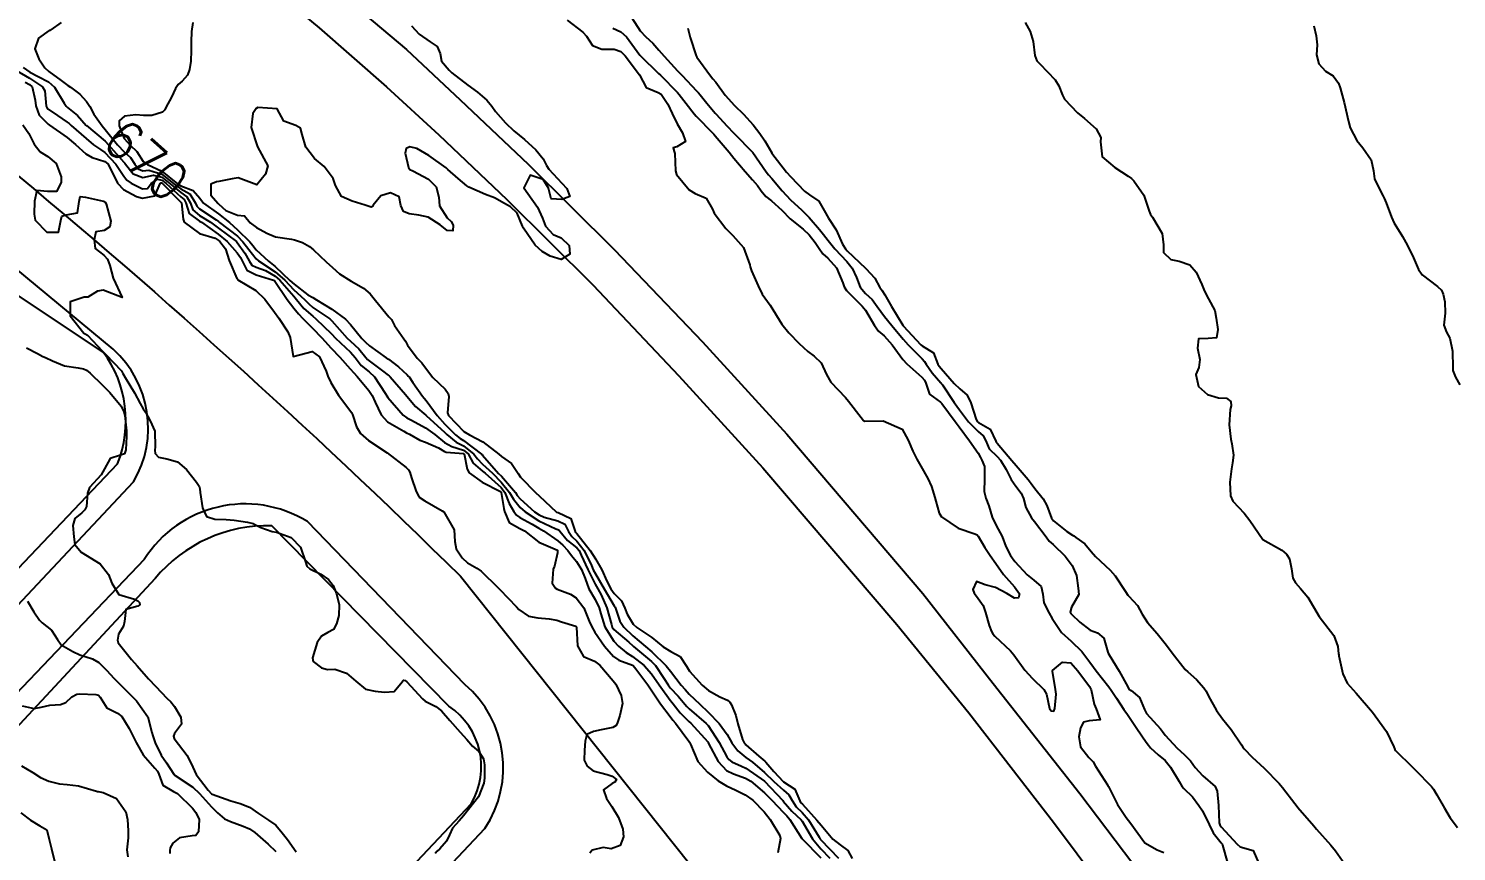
# Model space of a CAD drawing. Header units: metres. Extents: x 292545 to 299085, y 7450245 to 7463078.
# Drawn here: x 295767.8 to 295917.6, y 7461968.3 to 7462054.7 of the extents above; entities that cross this region are included whole.
import ezdxf
from ezdxf.enums import TextEntityAlignment as Align

# ---------------------------------------------------------------- set-up
doc = ezdxf.new("R2010")
doc.units = ezdxf.units.M
for name, color, linetype in [('Cotas', 45, 'Continuous'), ('Curvas de Nivel 1m', 11, 'Continuous'), ('Curvas de Nivel 5m', 15, 'Continuous'), ('Edificações', 30, 'Continuous'), ('Linha Férrea', 20, 'Continuous'), ('Vias Primárias', 230, 'Continuous')]:
    doc.layers.add(name, color=color, linetype=linetype)
doc.styles.add('Style-STANDARD', font='STANDARD.shx')

msp = doc.modelspace()

# ---------------------------------------------------------------- linework, layer by layer
at = {"layer": 'Curvas de Nivel 1m', "flags": 128}
for points, elevation in [([(295784.99, 7462055.39), (295784.88, 7462054.43), (295784.84, 7462053.34), (295784.84, 7462052.43), (295784.79, 7462051.32), (295784.67, 7462050.43), (295784.46, 7462049.86), (295783.87, 7462049.23), (295783.45, 7462048.87), (295783.2, 7462048.45), (295782.75, 7462047.55), (295782.19, 7462046.46), (295782.08, 7462046.22), (295781.84, 7462045.95), (295780.69, 7462045.61), (295779.83, 7462045.63), (295779.01, 7462045.67), (295777.83, 7462045.55), (295777.27, 7462045.07), (295777.27, 7462044.52), (295777.8, 7462043.21), (295778.43, 7462042.5), (295779.13, 7462041.83), (295779.78, 7462040.79), (295780.25, 7462040.48), (295781.77, 7462039.76), (295783.39, 7462038.44), (295783.74, 7462038.22), (295785.04, 7462037.73), (295785.73, 7462036.95), (295786.14, 7462036.41), (295787.71, 7462035.29), (295788.84, 7462034.38), (295789.69, 7462033.62), (295790.99, 7462032.35), (295791.3, 7462031.97), (295791.66, 7462031.52), (295792.96, 7462030.33), (295793.65, 7462029.76), (295795.2, 7462028.3), (295795.63, 7462027.9), (295797.09, 7462026.8), (295797.61, 7462026.49), (295797.99, 7462026.27), (295799.59, 7462025.27), (295801.02, 7462024.24), (295801.57, 7462023.66), (295802.75, 7462022.21), (295803.14, 7462021.8), (295803.55, 7462021.42), (295805.28, 7462020.18), (295805.53, 7462020.02), (295806.58, 7462019.22), (295807.51, 7462018.37), (295807.62, 7462018.26), (295807.7, 7462018.16), (295808.08, 7462017.57), (295809.11, 7462016.14), (295809.28, 7462015.94), (295809.48, 7462015.69), (295810.64, 7462014.12), (295811.45, 7462013.22), (295812.56, 7462012.09), (295813.05, 7462011.71), (295813.43, 7462011.48), (295815.3, 7462010.06), (295815.36, 7462010.01), (295815.41, 7462009.94), (295817.1, 7462008.04), (295817.39, 7462007.73), (295818.86, 7462006.02), (295819.06, 7462005.72), (295819.36, 7462005.36), (295820.88, 7462003.99), (295821.34, 7462003.68), (295821.89, 7462003.43), (295823.33, 7462003.06), (295824.06, 7462002.69), (295824.42, 7462001.95), (295824.77, 7462001.41), (295825.3, 7462000.91), (295826.08, 7461999.93), (295826.85, 7461998.35), (295827.04, 7461997.92), (295827.27, 7461997.49), (295828.18, 7461995.91), (295829.23, 7461994.13), (295829.32, 7461993.99), (295829.36, 7461993.9), (295829.83, 7461992.51), (295830.23, 7461991.88), (295831.19, 7461990.98), (295832.53, 7461989.86), (295833.17, 7461989.31), (295834.68, 7461987.83), (295835.14, 7461987.28), (295836.27, 7461985.81), (295836.67, 7461985.36), (295837.11, 7461984.87), (295838.21, 7461983.79), (295839.09, 7461982.98), (295840.25, 7461981.77), (295841.07, 7461980.61), (295841.56, 7461979.75), (295842.2, 7461978.9), (295843.04, 7461978.22), (295843.73, 7461977.72), (295845.02, 7461976.63), (295845.98, 7461975.7), (295847, 7461974.79), (295847.57, 7461974.27), (295847.91, 7461973.68), (295848.34, 7461973.03), (295848.97, 7461972.42), (295849.63, 7461971.65), (295850.74, 7461969.84), (295850.86, 7461969.64), (295850.93, 7461969.55), (295852.76, 7461967.62)], 669), ([(295807.95, 7462055.03), (295808.76, 7462054.14), (295809.93, 7462053.34), (295810.66, 7462052.86), (295810.95, 7462052.11), (295811.12, 7462051.33), (295811.9, 7462050.36), (295812.2, 7462050.1), (295813.87, 7462048.79), (295814.9, 7462048.07), (295815.85, 7462047.24), (295816.37, 7462046.58), (295816.76, 7462046.05), (295817.83, 7462044.85), (295818.7, 7462044.02), (295819.8, 7462043.08), (295821.01, 7462042), (295821.78, 7462041.05), (295822.14, 7462040.35), (295822.37, 7462039.98), (295823.75, 7462038.51), (295824.25, 7462037.95), (295824.59, 7462037.1), (295823.73, 7462036.78), (295822.63, 7462036.87), (295822.34, 7462037.98), (295821.76, 7462038.9), (295820.41, 7462039.36), (295819.74, 7462038.01), (295821.19, 7462036), (295821.71, 7462034.84), (295822.01, 7462033.99), (295822.84, 7462033.13), (295823.68, 7462032.77), (295824.51, 7462031.95), (295824.58, 7462031.04), (295823.66, 7462030.48), (295822.52, 7462030.83), (295821.67, 7462031.35), (295820.95, 7462032), (295819.7, 7462033.79), (295819.6, 7462034.01), (295819.06, 7462035.37), (295818.35, 7462036.02), (295817.73, 7462036.39), (295816.65, 7462036.96), (295815.74, 7462037.32), (295813.96, 7462038.08), (295813.75, 7462038.22), (295812.84, 7462039.01), (295811.77, 7462039.96), (295811.59, 7462040.11), (295809.79, 7462041.4), (295808.5, 7462042.14), (295807.79, 7462042.34), (295807.41, 7462042.16), (295807.3, 7462041.67), (295807.63, 7462040.15), (295807.77, 7462039.96), (295808.09, 7462039.82), (295809.75, 7462038.92), (295810.53, 7462038.12), (295810.82, 7462037.04), (295810.89, 7462036.12), (295811.71, 7462034.88), (295812.11, 7462034.5), (295812.32, 7462034.1), (295812.29, 7462033.51), (295811.69, 7462033.55), (295810.96, 7462034.12), (295809.71, 7462034.93), (295808.71, 7462035.14), (295807.71, 7462035.3), (295807.1, 7462035.54), (295806.85, 7462036.16), (295806.66, 7462037.09), (295805.74, 7462037.5), (295804.74, 7462037.18), (295803.92, 7462036.2), (295803.85, 7462036.07), (295803.72, 7462035.98), (295803.1, 7462036.21), (295801.73, 7462036.63), (295800.61, 7462037.11), (295799.97, 7462038.25), (295799.75, 7462039), (295798.8, 7462040.26), (295797.78, 7462041.1), (295796.88, 7462042.28), (295796.47, 7462043.62), (295796.29, 7462044.29), (295795.83, 7462044.58), (295794.54, 7462045.02), (295793.84, 7462046.32), (295791.84, 7462046.45), (295791.65, 7462046.34), (295791.32, 7462045.83), (295791.12, 7462044.35), (295791.79, 7462042.34), (295792.88, 7462040.33), (295792.65, 7462039.44), (295791.74, 7462038.34), (295789.75, 7462039.06), (295789.15, 7462038.98), (295787.75, 7462038.7), (295787.5, 7462038.64), (295786.91, 7462038.4), (295786.89, 7462037.24), (295787.65, 7462036.39), (295787.72, 7462036.32), (295788.46, 7462035.64), (295789.71, 7462035.14), (295790.43, 7462035.07), (295791.04, 7462034.35), (295791.7, 7462033.84), (295792.77, 7462033.25), (295793.68, 7462032.89), (295795.35, 7462032.63), (295795.68, 7462032.57), (295796.5, 7462032.29), (295797.26, 7462031.87), (295797.67, 7462031.51), (295798.99, 7462030.26), (295799.65, 7462029.67), (295800.4, 7462029), (295801.63, 7462028.23), (295802.91, 7462027.5), (295803.61, 7462026.9), (295804.19, 7462026.19), (295805.59, 7462024.46), (295805.73, 7462024.32), (295805.86, 7462024.18), (295806.18, 7462023.56), (295807.16, 7462022.16), (295807.32, 7462021.92), (295807.55, 7462021.51), (295808.56, 7462020.14), (295809.03, 7462019.64), (295809.52, 7462018.98), (295810.19, 7462018.12), (295811.49, 7462016.87), (295811.81, 7462016.43), (295811.88, 7462016.1), (295811.74, 7462014.38), (295811.84, 7462014.1), (295813.44, 7462012.42), (295814.04, 7462012.07), (295815.43, 7462011.35), (295817.12, 7462010.04), (295817.41, 7462009.81), (295818.45, 7462009.07), (295819.16, 7462008.01), (295819.39, 7462007.63), (295821.02, 7462005.99), (295821.36, 7462005.67), (295823.19, 7462003.97), (295823.34, 7462003.92), (295824.68, 7462003.29), (295825.15, 7462001.94), (295825.21, 7462001.84), (295825.31, 7462001.72), (295826.72, 7461999.93), (295827.28, 7461999.06), (295827.94, 7461997.91), (295828.46, 7461996.71), (295828.86, 7461995.9), (295829.24, 7461995.41), (295829.99, 7461994.65), (295830.35, 7461993.88), (295830.58, 7461993.24), (295831.21, 7461992.22), (295831.59, 7461991.87), (295833.19, 7461990.8), (295834.37, 7461989.84), (295835.17, 7461989.35), (295836.16, 7461988.81), (295836.83, 7461987.8), (295837.14, 7461987.26), (295838.47, 7461985.79), (295839.12, 7461985.25), (295840.32, 7461984.56), (295841.11, 7461984.23), (295841.38, 7461984.03), (295841.54, 7461983.75), (295841.98, 7461982.63), (295842.22, 7461981.74), (295842.71, 7461980.08), (295842.88, 7461979.73), (295842.96, 7461979.63), (295843.05, 7461979.55), (295844.4, 7461978.35), (295845.03, 7461977.82), (295845.14, 7461977.71), (295845.98, 7461976.74), (295846.96, 7461975.69), (295847.01, 7461975.65), (295848.19, 7461974.87), (295848.7, 7461973.66), (295848.8, 7461973.48), (295848.98, 7461973.29), (295850.5, 7461971.64), (295850.95, 7461971.09), (295852.19, 7461969.63), (295852.93, 7461969.04), (295853.75, 7461968.44), (295854.21, 7461967.6)], 668), ([(295824.31, 7462055.61), (295825.94, 7462054.35), (295826.32, 7462053.93), (295826.95, 7462052.95), (295827.92, 7462052.58), (295829.24, 7462052.58), (295829.92, 7462052.35), (295830.38, 7462051.89), (295831.88, 7462049.89), (295831.9, 7462049.87), (295832.57, 7462048.56), (295833.86, 7462048.03), (295834.16, 7462047.84), (295834.87, 7462046.82), (295835.3, 7462045.83), (295835.83, 7462044.75), (295836.4, 7462043.81), (295836.72, 7462042.89), (295835.8, 7462042.33), (295835.41, 7462042.21), (295835.54, 7462041.82), (295835.58, 7462041.62), (295835.67, 7462039.82), (295835.77, 7462039.41), (295837.11, 7462037.81), (295837.74, 7462037.44), (295838.87, 7462036.92), (295839.53, 7462035.77), (295839.72, 7462035.37), (295840.93, 7462033.76), (295841.69, 7462033.03), (295842.79, 7462031.74), (295843.46, 7462029.93), (295843.5, 7462029.73), (295843.65, 7462029.3), (295844.33, 7462027.72), (295844.76, 7462026.86), (295845.6, 7462025.7), (295846.84, 7462023.69), (295847.56, 7462022.81), (295848.64, 7462021.67), (295849.54, 7462020.84), (295850.22, 7462020.33), (295850.94, 7462019.64), (295851.51, 7462018.41), (295851.95, 7462017.63), (295853.49, 7462016), (295853.83, 7462015.61), (295855.14, 7462013.92), (295855.4, 7462013.59), (295855.46, 7462013.54), (295855.52, 7462013.53), (295857.46, 7462013.56), (295859.44, 7462012.69), (295860.07, 7462011.53), (295860.57, 7462010.38), (295861, 7462009.52), (295861.4, 7462008.81), (295862.16, 7462007.51), (295862.52, 7462006.65), (295862.89, 7462005.5), (295863, 7462005.13), (295863.35, 7462003.87), (295863.59, 7462003.49), (295865.33, 7462002.28), (295867.09, 7462001.68), (295867.31, 7462001.58), (295867.42, 7462001.45), (295868.12, 7462000.25), (295868.7, 7461999.43), (295869.28, 7461998.56), (295870.09, 7461997.41), (295871.25, 7461996.14), (295871.78, 7461995.39), (295871.66, 7461994.98), (295871.24, 7461994.92), (295870.45, 7461995.41), (295869.25, 7461996.06), (295868.15, 7461996.34), (295867.26, 7461996.69), (295866.87, 7461995.83), (295867.01, 7461995.45), (295867.24, 7461995.13), (295867.97, 7461994.18), (295868.2, 7461993.44), (295868.58, 7461992.05), (295868.84, 7461991.43), (295868.96, 7461991.19), (295869.19, 7461990.95), (295870.83, 7461989.4), (295871.17, 7461989), (295872.34, 7461987.39), (295873.14, 7461986.51), (295874.32, 7461985.36), (295874.61, 7461984.85), (295874.93, 7461983.35), (295875.1, 7461983.09), (295875.37, 7461983.07), (295875.47, 7461983.35), (295875.61, 7461984.86), (295875.55, 7461985.35), (295875.22, 7461987.28), (295875.24, 7461987.35), (295876.27, 7461988.23), (295877.16, 7461988.16), (295877.9, 7461987.32), (295879.13, 7461985.65), (295879.29, 7461985.31), (295879.61, 7461983.81), (295879.83, 7461983.3), (295880.22, 7461982.16), (295879.08, 7461982.05), (295878.48, 7461981.92), (295878.18, 7461981.32), (295878, 7461980.39), (295878.16, 7461979.32), (295879.04, 7461978.19), (295879.49, 7461977.75), (295879.76, 7461977.3), (295881, 7461975.35), (295881.05, 7461975.28), (295881.11, 7461975.17), (295882.07, 7461973.27), (295882.97, 7461971.89), (295883.45, 7461971.26), (295884.93, 7461969.24), (295886.23, 7461968.52), (295886.92, 7461968.23)], 667), ([(295872.38, 7462055.39), (295872.89, 7462054.43), (295873.19, 7462053.38), (295873.37, 7462051.92), (295873.58, 7462051.37), (295873.9, 7462051.04), (295875.5, 7462049.35), (295875.88, 7462048.73), (295876.27, 7462047.74), (295876.5, 7462047.34), (295877.84, 7462045.9), (295878.58, 7462045.31), (295879.82, 7462044.2), (295880.29, 7462043.3), (295880.26, 7462042.84), (295880.46, 7462041.29), (295881.78, 7462040.14), (295883.16, 7462039.26), (295883.51, 7462039), (295883.76, 7462038.76), (295884.81, 7462037.24), (295885.38, 7462035.58), (295885.52, 7462035.23), (295885.71, 7462034.94), (295886.73, 7462033.22), (295886.87, 7462032.03), (295886.87, 7462031.22), (295887.66, 7462030.48), (295888.53, 7462030.32), (295889.65, 7462029.92), (295890.32, 7462029.17), (295890.92, 7462027.88), (295891.17, 7462027.16), (295891.61, 7462026.36), (295892.26, 7462025.15), (295892.42, 7462024.32), (295892.58, 7462023.15), (295892.44, 7462022.28), (295891.56, 7462022.19), (295890.57, 7462022.16), (295890.44, 7462021.17), (295890.71, 7462019.99), (295890.59, 7462019.17), (295890.28, 7462018.41), (295890.55, 7462017.17), (295891.49, 7462016.33), (295892.66, 7462015.98), (295893.49, 7462015.92), (295893.94, 7462015.58), (295893.98, 7462015.13), (295893.88, 7462014.73), (295893.76, 7462013.14), (295893.94, 7462011.63), (295894.07, 7462011.13), (295894.24, 7462009.95), (295894.12, 7462009.13), (295894.02, 7462008.52), (295893.86, 7462007.13), (295893.9, 7462005.67), (295894.16, 7462005.13), (295895.34, 7462003.87), (295895.95, 7462003.1), (295897.31, 7462001.09), (295899.3, 7461999.99), (295899.8, 7461999.56), (295900.1, 7461999.06), (295900.32, 7461998.01), (295900.45, 7461997.05), (295900.74, 7461996.53), (295901.25, 7461995.94), (295902.03, 7461995.03), (295903.21, 7461993.02), (295904.77, 7461991), (295905.18, 7461989.86), (295905.25, 7461989.08), (295905.27, 7461989), (295905.3, 7461988.87), (295905.69, 7461986.99), (295906.17, 7461986.02), (295907.12, 7461984.97), (295908.8, 7461982.95), (295909.1, 7461982.59), (295910.3, 7461980.94), (295911.06, 7461979.34), (295911.16, 7461979.04), (295911.24, 7461978.93), (295913.03, 7461977.18), (295913.31, 7461976.9), (295915.01, 7461975.16), (295915.23, 7461974.88), (295915.58, 7461974.29), (295916.37, 7461972.87), (295916.97, 7461971.88), (295917.73, 7461970.85)], 663), ([(295902.67, 7462055.03), (295902.91, 7462053.99), (295903.01, 7462053.03), (295902.95, 7462052), (295903.18, 7462051.03), (295903.9, 7462050.28), (295904.68, 7462049.79), (295905.25, 7462049), (295905.41, 7462048.53), (295905.86, 7462046.99), (295906.29, 7462044.99), (295906.48, 7462044.33), (295907.19, 7462042.98), (295907.8, 7462042.21), (295908.67, 7462040.96), (295908.92, 7462039.81), (295909.02, 7462038.96), (295909.75, 7462037.45), (295909.95, 7462037.15), (295910.05, 7462036.95), (295910.24, 7462036.44), (295910.82, 7462034.93), (295911.08, 7462034.3), (295911.7, 7462033.36), (295911.97, 7462032.92), (295912.3, 7462032.29), (295913, 7462030.91), (295913.65, 7462029.46), (295914.03, 7462028.9), (295915.63, 7462027.65), (295916.05, 7462027.29), (295916.25, 7462026.87), (295916.41, 7462026.06), (295916.45, 7462024.87), (295916.32, 7462023.6), (295916.57, 7462022.87), (295916.95, 7462022.24), (295917.22, 7462020.86), (295917.25, 7462019.13), (295917.26, 7462018.85), (295917.31, 7462018.65), (295917.52, 7462018.15), (295917.99, 7462017.33)], 662), ([(295829.07, 7462054.78), (295829.94, 7462054.41), (295830.51, 7462053.88), (295831.91, 7462051.95), (295831.95, 7462051.91), (295831.99, 7462051.87), (295833.89, 7462050.04), (295834.08, 7462049.84), (295835.87, 7462048.04), (295836.06, 7462047.82), (295836.79, 7462046.88), (295837.63, 7462045.8), (295837.84, 7462045.56), (295839.58, 7462043.77), (295839.68, 7462043.65), (295839.81, 7462043.49), (295841.28, 7462041.76), (295841.78, 7462041.15), (295842.98, 7462039.74), (295843.75, 7462038.87), (295844.28, 7462038.25), (295844.64, 7462037.72), (295845.13, 7462037.1), (295845.73, 7462036.65), (295846.81, 7462035.69), (295847.71, 7462034.77), (295849.07, 7462033.67), (295849.69, 7462033.09), (295850.32, 7462032.29), (295850.75, 7462031.64), (295851.12, 7462031.09), (295851.66, 7462030.62), (295852.57, 7462029.62), (295853.21, 7462028.03), (295853.36, 7462027.61), (295853.62, 7462027.25), (295855.26, 7462025.59), (295855.6, 7462025.18), (295856.54, 7462023.58), (295856.97, 7462022.97), (295857.56, 7462022.47), (295858.41, 7462021.55), (295859.54, 7462019.98), (295859.95, 7462019.54), (295861.51, 7462018.14), (295861.81, 7462017.81), (295861.95, 7462017.51), (295862.33, 7462016.34), (295863.48, 7462015.5), (295863.5, 7462015.49), (295863.6, 7462015.37), (295865.03, 7462013.47), (295865.45, 7462012.91), (295866.53, 7462011.46), (295867.42, 7462010.15), (295867.67, 7462009.7), (295867.82, 7462009.44), (295868.1, 7462008.75), (295868.09, 7462007.44), (295868.05, 7462006.12), (295868.22, 7462005.44), (295868.55, 7462004.62), (295868.91, 7462003.43), (295869.33, 7462002.56), (295869.94, 7462001.41), (295870.35, 7462000.36), (295870.82, 7461999.4), (295871.28, 7461998.8), (295872.57, 7461997.39), (295873.26, 7461996.82), (295874.04, 7461996.16), (295874.23, 7461995.37), (295874.32, 7461994.45), (295874.88, 7461993.36), (295875.21, 7461992.79), (295876.17, 7461991.34), (295877.18, 7461990.41), (295878.31, 7461989.32), (295879.16, 7461988.23), (295879.54, 7461987.69), (295879.82, 7461987.3), (295881.13, 7461985.62), (295881.39, 7461985.28), (295881.96, 7461984.42), (295882.72, 7461983.26), (295883.09, 7461982.71), (295884.08, 7461981.25), (295885.06, 7461979.83), (295885.31, 7461979.49), (295885.53, 7461979.23), (295886.33, 7461978.5), (295887.04, 7461977.89), (295887.63, 7461977.2), (295888.53, 7461975.68), (295888.79, 7461975.19), (295889, 7461974.95), (295889.91, 7461974.09), (295890.6, 7461973.17), (295890.97, 7461972.6), (295891.69, 7461971.16), (295892.1, 7461970.31), (295892.93, 7461969.26), (295893.03, 7461969.14), (295893.08, 7461968.99), (295893.59, 7461967.13)], 666), ([(295836.96, 7462054.79), (295837.22, 7462053.81), (295837.84, 7462051.87), (295837.87, 7462051.8), (295837.91, 7462051.74), (295839.33, 7462049.78), (295839.58, 7462049.48), (295839.88, 7462049.11), (295840.89, 7462047.76), (295841.85, 7462046.67), (295842.8, 7462045.74), (295843.83, 7462044.62), (295844.52, 7462043.72), (295845.05, 7462042.95), (295845.76, 7462041.7), (295845.79, 7462041.65), (295847.31, 7462039.68), (295847.76, 7462039.16), (295849.22, 7462037.67), (295849.74, 7462037.3), (295850.7, 7462036.61), (295851.25, 7462035.64), (295851.71, 7462034.84), (295852.53, 7462033.62), (295853.19, 7462032.1), (295853.49, 7462031.61), (295853.67, 7462031.41), (295855.6, 7462029.59), (295855.65, 7462029.54), (295856.58, 7462028.52), (295857.12, 7462027.57), (295857.31, 7462027.26), (295857.62, 7462026.78), (295858.35, 7462025.55), (295859.53, 7462023.59), (295859.56, 7462023.54), (295861.42, 7462021.52), (295861.55, 7462021.43), (295862.73, 7462020.69), (295863.21, 7462019.49), (295863.32, 7462019.28), (295863.53, 7462019.04), (295864.9, 7462017.48), (295865.5, 7462016.9), (295866.28, 7462016.25), (295866.65, 7462015.46), (295867.21, 7462013.7), (295867.36, 7462013.45), (295867.45, 7462013.38), (295868.7, 7462012.69), (295869.29, 7462011.42), (295869.33, 7462011.32), (295869.43, 7462011.2), (295870.98, 7462009.4), (295871.41, 7462008.88), (295872.67, 7462007.38), (295872.98, 7462006.98), (295873.37, 7462006.44), (295874.24, 7462005.36), (295874.65, 7462004.65), (295875.13, 7462003.35), (295875.34, 7462003.06), (295876.73, 7462001.93), (295877.32, 7462001.55), (295877.46, 7462001.47), (295877.69, 7462001.32), (295878.63, 7462000.64), (295879.3, 7461999.85), (295879.74, 7461999.3), (295881.27, 7461997.89), (295881.8, 7461997.27), (295882.89, 7461995.62), (295883.14, 7461995.26), (295883.24, 7461995.15), (295884.14, 7461994.15), (295884.65, 7461993.24), (295885.21, 7461992.39), (295886.21, 7461991.22), (295887.18, 7461990.01), (295887.8, 7461989.2), (295889.15, 7461987.46), (295889.42, 7461987.19), (295890.34, 7461986.38), (295891.13, 7461985.51), (295891.36, 7461985.16), (295891.62, 7461984.65), (295892.43, 7461983.15), (295893.09, 7461982.25), (295893.98, 7461981.13), (295895.06, 7461979.52), (295895.22, 7461979.28), (295895.35, 7461979.12), (295896.19, 7461978.25), (295897.04, 7461977.47), (295897.44, 7461977.09), (295899.01, 7461975.48), (295899.38, 7461975.07), (295900.67, 7461973.37), (295900.91, 7461973.05), (295900.98, 7461972.97), (295902.67, 7461971.02), (295902.8, 7461970.87), (295902.95, 7461970.67), (295904.44, 7461969), (295904.93, 7461968.41), (295905.92, 7461966.99)], 664), ([(295765.94, 7462050.65), (295767.88, 7462049.53), (295769.22, 7462048.61), (295769.47, 7462048.22), (295769.62, 7462046.6), (295769.68, 7462046.44), (295769.84, 7462046.27), (295770.8, 7462045.63), (295771.83, 7462044.93), (295772.02, 7462044.77), (295772.24, 7462044.57), (295773.8, 7462043.2), (295774.58, 7462042.55), (295775.3, 7462042.05), (295775.78, 7462041.72), (295776.91, 7462040.52), (295777.76, 7462039.23), (295778.08, 7462038.83), (295778.54, 7462038.5), (295779.74, 7462037.92), (295780.26, 7462037.96), (295780.64, 7462038.47), (295781.29, 7462038.94), (295781.76, 7462038.84), (295782.22, 7462038.46), (295783.73, 7462037.08), (295784.08, 7462036.79), (295784.27, 7462036.43), (295784.62, 7462035.34), (295785.7, 7462034.53), (295785.92, 7462034.41), (295787.68, 7462033.16), (295788.62, 7462032.38), (295789.66, 7462031.21), (295790.02, 7462030.72), (295790.19, 7462030.36), (295790.66, 7462029.37), (295791.64, 7462028.87), (295793.49, 7462028.32), (295793.63, 7462028.23), (295794.89, 7462026.31), (295795.59, 7462025.37), (295796.08, 7462024.78), (295796.55, 7462024.29), (295797.57, 7462023.27), (295798.53, 7462022.26), (295799.54, 7462021.18), (295800.45, 7462020.24), (295801.52, 7462019.01), (295801.89, 7462018.6), (295802.27, 7462018.22), (295803.49, 7462016.74), (295803.82, 7462016.2), (295804.14, 7462015.53), (295804.79, 7462014.19), (295805.45, 7462013.45), (295807.14, 7462012.46), (295807.44, 7462012.31), (295807.73, 7462012.16), (295808.82, 7462011.54), (295809.42, 7462011.3), (295810.8, 7462010.73), (295811.42, 7462010.32), (295811.58, 7462010.27), (295813.41, 7462010.14), (295813.48, 7462010.08), (295813.79, 7462008.48), (295814.02, 7462008.08), (295815.38, 7462007.13), (295817.29, 7462006.12), (295817.36, 7462006.06), (295817.37, 7462006.04), (295817.65, 7462004.34), (295817.71, 7462004.03), (295818.2, 7462002.89), (295819.33, 7462002.26), (295819.82, 7462002.01), (295821.31, 7462000.82), (295823.27, 7461999.99), (295823.29, 7461999.98), (295823.29, 7461999.69), (295822.95, 7461998.3), (295822.83, 7461997.97), (295822.72, 7461996.5), (295823.07, 7461995.97), (295823.24, 7461995.87), (295824.65, 7461995.36), (295825.23, 7461994.98), (295826.04, 7461993.93), (295826.61, 7461992.53), (295826.88, 7461991.92), (295827.19, 7461991.38), (295828.21, 7461989.91), (295829.16, 7461988.8), (295829.7, 7461988.43), (295831.15, 7461987.9), (295831.21, 7461987.87), (295831.51, 7461987.51), (295832.76, 7461985.85), (295833.12, 7461985.31), (295834.08, 7461983.84), (295835.09, 7461982.5), (295835.4, 7461982.14), (295835.65, 7461981.82), (295837.05, 7461979.92), (295837.14, 7461979.8), (295837.24, 7461979.61), (295838.01, 7461977.79), (295839.02, 7461976.66), (295840.15, 7461975.77), (295841, 7461975.22), (295841.98, 7461974.76), (295842.99, 7461974.27), (295843.77, 7461973.72), (295844.97, 7461972.5), (295845.6, 7461971.7), (295846.6, 7461970.03), (295846.69, 7461969.69), (295846.42, 7461968.19)], 672), ([(295767.2, 7462050.64), (295767.89, 7462050.18), (295768.79, 7462049.7), (295769.87, 7462049.16), (295770.5, 7462048.59), (295771.51, 7462046.92), (295771.7, 7462046.58), (295771.84, 7462046.45), (295772.89, 7462045.62), (295773.82, 7462044.57), (295773.84, 7462044.55), (295775.8, 7462042.91), (295776.17, 7462042.53), (295777.77, 7462040.7), (295777.87, 7462040.6), (295777.94, 7462040.51), (295778.75, 7462039.48), (295779.76, 7462039.12), (295780.88, 7462039.35), (295781.76, 7462039.14), (295782.62, 7462038.45), (295783.73, 7462037.53), (295784.39, 7462037.09), (295784.76, 7462036.42), (295785.02, 7462035.72), (295785.71, 7462035.13), (295786.87, 7462034.4), (295787.69, 7462033.8), (295789.58, 7462032.37), (295789.67, 7462032.27), (295790.45, 7462031.15), (295790.92, 7462030.35), (295791.21, 7462029.91), (295791.65, 7462029.68), (295792.65, 7462029.33), (295793.64, 7462028.75), (295794.12, 7462028.32), (295795.61, 7462026.64), (295795.89, 7462026.3), (295796.66, 7462025.35), (295797.59, 7462024.53), (295797.91, 7462024.27), (295799.56, 7462022.68), (295799.99, 7462022.25), (295801.54, 7462020.77), (295801.81, 7462020.5), (295802.03, 7462020.22), (295802.68, 7462019.37), (295803.52, 7462018.7), (295804.08, 7462018.19), (295805.2, 7462016.47), (295805.36, 7462016.18), (295805.48, 7462015.99), (295807.07, 7462014.16), (295807.46, 7462013.88), (295807.97, 7462013.64), (295809.44, 7462012.82), (295810.42, 7462012.12), (295811.42, 7462011.28), (295812.18, 7462010.86), (295813.42, 7462010.47), (295813.91, 7462010.08), (295814.43, 7462009.1), (295815.4, 7462008.28), (295815.7, 7462008.06), (295817.37, 7462006.57), (295817.75, 7462006.03), (295818.21, 7462004.88), (295818.68, 7462004.02), (295818.97, 7462003.64), (295819.34, 7462003.39), (295820.63, 7462002.7), (295821.33, 7462002.27), (295821.81, 7462001.99), (295823.31, 7462000.95), (295823.83, 7462000.5), (295824.35, 7461999.95), (295824.74, 7461999.4), (295825.28, 7461998.8), (295825.81, 7461997.93), (295826.19, 7461997), (295826.56, 7461995.93), (295827.23, 7461994.79), (295827.67, 7461993.92), (295827.84, 7461993.29), (295828.23, 7461991.91), (295829.18, 7461990.43), (295829.68, 7461989.89), (295830.5, 7461989.22), (295831.16, 7461988.8), (295832.38, 7461987.86), (295833.14, 7461986.99), (295833.94, 7461985.84), (295835.11, 7461984.21), (295835.28, 7461984), (295835.42, 7461983.83), (295836.16, 7461982.88), (295837.08, 7461981.97), (295837.26, 7461981.8), (295839.05, 7461979.84), (295839.1, 7461979.78), (295839.14, 7461979.69), (295840.15, 7461977.77), (295841.02, 7461976.85), (295841.75, 7461976.48), (295843.02, 7461976.05), (295843.57, 7461975.72), (295844.99, 7461974.5), (295845.81, 7461973.7), (295846.97, 7461972.47), (295847.35, 7461972.07), (295847.68, 7461971.68), (295848.93, 7461969.7), (295848.96, 7461969.66), (295850.91, 7461967.68)], 671), ([(295767.41, 7462049.1), (295767.87, 7462048.88), (295768.13, 7462048.63), (295768.45, 7462047.22), (295768.53, 7462046.62), (295768.88, 7462045.66), (295769.82, 7462044.7), (295769.96, 7462044.6), (295771.8, 7462043.29), (295772.69, 7462042.57), (295773.78, 7462041.58), (295774.43, 7462041.2), (295775.78, 7462040.77), (295776.07, 7462040.53), (295776.47, 7462039.82), (295777.1, 7462038.52), (295777.74, 7462037.86), (295779.1, 7462037.12), (295779.73, 7462036.93), (295781.01, 7462037.19), (295781.57, 7462038.46), (295781.67, 7462038.55), (295781.75, 7462038.53), (295781.84, 7462038.46), (295783.72, 7462036.54), (295783.78, 7462036.49), (295783.8, 7462036.44), (295783.99, 7462034.72), (295784.1, 7462034.43), (295785.69, 7462033.22), (295787.34, 7462032.73), (295787.68, 7462032.54), (295787.85, 7462032.39), (295788.44, 7462031.61), (295788.83, 7462030.38), (295789.63, 7462028.5), (295789.69, 7462028.43), (295789.74, 7462028.37), (295791.62, 7462027.23), (295792.56, 7462026.33), (295793.59, 7462024.95), (295794.03, 7462024.32), (295794.96, 7462022.91), (295795.21, 7462022.3), (295795.53, 7462020.3), (295797.54, 7462020.83), (295798.31, 7462020.26), (295799.01, 7462018.76), (295799.19, 7462018.25), (295799.5, 7462017.58), (295800.31, 7462016.24), (295801.47, 7462014.66), (295801.66, 7462014.42), (295801.77, 7462014.23), (295802.17, 7462012.94), (295802.61, 7462012.21), (295803.43, 7462011.5), (295805.41, 7462010.18), (295807.4, 7462008.66), (295807.65, 7462008.41), (295807.77, 7462008.15), (295807.97, 7462007.57), (295808.44, 7462006.14), (295808.77, 7462005.55), (295809.35, 7462005.14), (295811.19, 7462004.11), (295811.34, 7462003.99), (295812.45, 7462002.1), (295812.51, 7462000.89), (295812.65, 7462000.1), (295813.28, 7461999.17), (295813.85, 7461998.66), (295814.83, 7461998.07), (295815.27, 7461997.76), (295817.03, 7461996.04), (295817.24, 7461995.83), (295818.97, 7461994.02), (295819.22, 7461993.74), (295820.25, 7461993.04), (295821.21, 7461992.87), (295822.42, 7461992.76), (295823.21, 7461992.62), (295823.7, 7461992.46), (295825.2, 7461991.98), (295825.24, 7461991.94), (295825.26, 7461991.88), (295825.37, 7461989.94), (295826.02, 7461988.8), (295827.16, 7461988.31), (295827.72, 7461987.91), (295829.13, 7461986.25), (295829.39, 7461985.9), (295829.95, 7461984.72), (295830.11, 7461983.88), (295829.81, 7461982.61), (295829.56, 7461981.89), (295829.42, 7461981.55), (295829.07, 7461981.34), (295827.87, 7461981.11), (295827.07, 7461980.95), (295826.37, 7461980.63), (295826.19, 7461979.93), (295826.1, 7461978.99), (295826.09, 7461977.93), (295826.38, 7461977.28), (295827.02, 7461976.8), (295828.5, 7461976.42), (295829.02, 7461976.24), (295829.46, 7461975.9), (295829.3, 7461975.6), (295829.01, 7461975.46), (295828.1, 7461974.81), (295828.41, 7461973.91), (295828.97, 7461973.07), (295829.69, 7461971.89), (295830.15, 7461970.68), (295830.21, 7461969.89), (295829.86, 7461968.96), (295828.92, 7461968.63), (295828.07, 7461968.77), (295826.92, 7461968.47), (295826.68, 7461968.16)], 673), ([(295767.17, 7462044.64), (295767.81, 7462043.74), (295768.34, 7462042.62), (295768.98, 7462041.81), (295769.78, 7462041.3), (295770.65, 7462040.59), (295771.17, 7462039.18), (295771.19, 7462038.59), (295770.69, 7462037.63), (295769.74, 7462037.64), (295768.63, 7462037.73), (295768.38, 7462036.62), (295768.34, 7462035.25), (295768.47, 7462034.62), (295769.68, 7462033.38), (295770.91, 7462033.37), (295771.15, 7462034.59), (295771.26, 7462035.03), (295771.71, 7462035.2), (295772.9, 7462035.38), (295773.08, 7462036.57), (295773.17, 7462037.12), (295773.73, 7462037.03), (295775.64, 7462036.61), (295775.72, 7462036.59), (295775.8, 7462036.53), (295775.9, 7462036.35), (295776.39, 7462034.52), (295776.29, 7462033.92), (295775.69, 7462033.55), (295774.84, 7462033.39), (295774.64, 7462032.55), (295774.76, 7462031.64), (295775.66, 7462030.95), (295776.06, 7462030.53), (295776.31, 7462029.85), (295776.66, 7462028.52), (295777.6, 7462026.51), (295775.61, 7462027.28), (295774.99, 7462027.16), (295773.97, 7462026.55), (295773.6, 7462026.53), (295772.13, 7462026.05), (295772.12, 7462024.57), (295773.56, 7462022.77), (295773.69, 7462022.68), (295773.94, 7462022.55), (295775.54, 7462020.86), (295775.87, 7462020.53), (295777.52, 7462018.81), (295777.67, 7462018.51), (295777.92, 7462018.09), (295778.9, 7462016.5), (295779.47, 7462015.38), (295779.81, 7462014.83), (295780.03, 7462014.48), (295780.54, 7462013.56), (295781.03, 7462012.47), (295781.05, 7462010.84), (295781.01, 7462010.47), (295781.07, 7462010.12), (295781.41, 7462009.74), (295782.29, 7462009.56), (295783.4, 7462009.26), (295784.33, 7462008.43), (295785.38, 7462007.11), (295785.68, 7462006.71), (295785.74, 7462006.41), (295785.76, 7462006.02), (295786.01, 7462004.41), (295786.45, 7462003.52), (295787.33, 7462003.23), (295788.52, 7462003.19), (295789.33, 7462003.12), (295790.75, 7462002.93), (295791.33, 7462002.76), (295791.6, 7462002.62), (295792.13, 7462002.34), (295793.32, 7462001.95), (295793.78, 7462001.85), (295795.31, 7462001.32), (295796.3, 7462000.29), (295796.83, 7461998.74), (295796.97, 7461998.28), (295797.27, 7461998), (295798.45, 7461997.44), (295799.26, 7461996.88), (295799.73, 7461996.25), (295800.08, 7461995.4), (295800.38, 7461994.24), (295800.34, 7461993.11), (295800.08, 7461992.24), (295799.78, 7461991.66), (295799.19, 7461991.34), (295798.5, 7461990.94), (295798.05, 7461990.27), (295797.56, 7461988.67), (295797.63, 7461988.27), (295798.5, 7461987.61), (295799.14, 7461987.43), (295799.91, 7461987.48), (295801.14, 7461987.06), (295802.13, 7461986.22), (295803.12, 7461985.38), (295804.15, 7461985.16), (295805.12, 7461985.08), (295806.14, 7461985.15), (295806.96, 7461986.16), (295807.03, 7461986.27), (295807.13, 7461986.32), (295807.28, 7461986.3), (295807.47, 7461986.15), (295809.11, 7461984.35), (295809.39, 7461984.13), (295810.52, 7461983.55), (295811.09, 7461983.12), (295811.97, 7461982.1), (295813.06, 7461980.87), (295813.78, 7461980.08), (295814.37, 7461979.4), (295815.04, 7461978.82), (295815.53, 7461978.06), (295815.63, 7461977.45), (295815.61, 7461976.05), (295815.54, 7461975.52), (295814.98, 7461974.06), (295813.4, 7461972.09), (295813.22, 7461971.83), (295812.96, 7461971.54), (295812.27, 7461970.78), (295811.94, 7461970.1), (295811.62, 7461969.42), (295810.92, 7461968.62), (295810.65, 7461968.38), (295810.45, 7461968.12)], 674), ([(295767.64, 7461994.63), (295768.33, 7461993.5), (295768.9, 7461992.61), (295769.2, 7461992.36), (295770.17, 7461991.57), (295770.8, 7461990.59), (295771.17, 7461990.03), (295772.41, 7461989.32), (295773.16, 7461988.98), (295774.48, 7461988.55), (295775.15, 7461988.18), (295775.97, 7461987.35), (295776.73, 7461986.52), (295777.13, 7461986.13), (295778.76, 7461984.49), (295779.1, 7461984.14), (295780.29, 7461982.48), (295780.71, 7461980.83), (295780.8, 7461980.47), (295781.05, 7461979.74), (295781.69, 7461978.46), (295782.24, 7461977.66), (295783, 7461976.44), (295783.05, 7461976.4), (295785, 7461975.08), (295785.72, 7461974.41), (295786.97, 7461973.03), (295787.6, 7461972.39), (295788.33, 7461971.76), (295788.95, 7461971.48), (295790.29, 7461971.01), (295790.95, 7461970.72), (295791.51, 7461970.34), (295792.92, 7461969.11), (295793.72, 7461968.32)], 676), ([(295767.1, 7461983.63), (295768.35, 7461983.36), (295769.1, 7461983.5), (295769.99, 7461983.7), (295771.1, 7461983.77), (295771.69, 7461983.98), (295772.3, 7461984.57), (295772.82, 7461984.86), (295773.12, 7461984.89), (295774.84, 7461984.81), (295775.11, 7461984.74), (295775.29, 7461984.54), (295775.98, 7461983.42), (295777.09, 7461982.85), (295777.54, 7461982.51), (295778.32, 7461981.25), (295778.72, 7461980.49), (295779.05, 7461979.79), (295779.8, 7461978.48), (295781.02, 7461977.07), (295781.31, 7461976.76), (295781.43, 7461976.46), (295781.85, 7461975.31), (295782.99, 7461974.63), (295783.4, 7461974.44), (295784.97, 7461972.88), (295785.32, 7461972.42), (295785.68, 7461971.69), (295785.61, 7461970.41), (295785.32, 7461970.03), (295784.94, 7461969.98), (295783.59, 7461969.77), (295782.92, 7461969.21), (295782.64, 7461968.73), (295782.58, 7461968.44), (295782.58, 7461968.12)], 677), ([(295767.02, 7461977.33), (295768.2, 7461976.62), (295769.01, 7461976.11), (295769.88, 7461975.72), (295771, 7461975.43), (295771.8, 7461975.37), (295773, 7461975.23), (295774.88, 7461974.66), (295774.99, 7461974.63), (295775.08, 7461974.62), (295775.6, 7461974.53), (295776.98, 7461973.9), (295777.98, 7461972.5), (295778.15, 7461971.69), (295778.21, 7461970.5), (295778.22, 7461969.78), (295778.07, 7461968.5), (295778.18, 7461967.77)], 678), ([(295766.96, 7461972.39), (295767.96, 7461971.61), (295768.95, 7461971.02), (295769.67, 7461970.6), (295769.92, 7461969.61), (295770.18, 7461968.6), (295770.59, 7461966.9)], 679)]:
    msp.add_lwpolyline(points, dxfattribs=dict(at, elevation=elevation))
at = {"layer": 'Curvas de Nivel 5m', "flags": 128}
for points, elevation in [([(295771.17, 7462055.37), (295770.11, 7462054.6), (295769.99, 7462054.55), (295769.94, 7462054.53), (295768.8, 7462053.74), (295768.44, 7462052.62), (295768.84, 7462051.56), (295769.46, 7462050.61), (295769.89, 7462050.25), (295771.17, 7462049.29), (295771.87, 7462048.76), (295772.17, 7462048.58), (295773.16, 7462047.86), (295773.85, 7462047.08), (295774.19, 7462046.55), (295774.63, 7462045.74), (295775.5, 7462044.53), (295775.82, 7462044.13), (295777.09, 7462042.52), (295777.79, 7462041.81), (295778.48, 7462041.19), (295778.93, 7462040.49), (295779.28, 7462040), (295779.77, 7462039.82), (295780.38, 7462039.86), (295781.76, 7462039.44), (295783, 7462038.45), (295783.74, 7462037.92), (295784.7, 7462037.39), (295785.28, 7462036.42), (295785.41, 7462036.1), (295785.72, 7462035.82), (295787.45, 7462034.65), (295787.7, 7462034.47), (295787.81, 7462034.39), (295789.68, 7462032.94), (295790.26, 7462032.36), (295790.88, 7462031.56), (295791.65, 7462030.55), (295791.9, 7462030.34), (295793.64, 7462029.21), (295794.65, 7462028.31), (295795.62, 7462027.32), (295796.73, 7462026.28), (295797.17, 7462025.85), (295797.59, 7462025.47), (295799.37, 7462024.25), (295799.58, 7462024.07), (295801.21, 7462022.23), (295801.55, 7462021.91), (295802.44, 7462021.11), (295803.18, 7462020.21), (295803.34, 7462020.01), (295803.53, 7462019.84), (295804.9, 7462018.8), (295805.51, 7462018.36), (295805.62, 7462018.28), (295805.72, 7462018.18), (295807.32, 7462016.33), (295807.46, 7462016.16), (295807.48, 7462016.13), (295808.37, 7462015.05), (295809.46, 7462014.16), (295809.51, 7462014.13), (295811.44, 7462012.34), (295811.66, 7462012.11), (295812.65, 7462011.32), (295813.42, 7462010.93), (295814.5, 7462010.07), (295814.9, 7462009.56), (295815.4, 7462009.02), (295816.44, 7462008.05), (295817.38, 7462007.13), (295818.25, 7462006.03), (295818.65, 7462005.32), (295819.35, 7462004.46), (295819.9, 7462004), (295821.33, 7462003.05), (295823.09, 7462002.21), (295823.32, 7462002.14), (295823.44, 7462002.08), (295823.52, 7462001.97), (295824.34, 7462000.99), (295825.3, 7462000.21), (295825.54, 7461999.94), (295825.78, 7461999.44), (295826.45, 7461997.93), (295827.25, 7461996.39), (295827.52, 7461995.92), (295827.85, 7461995.3), (295828.44, 7461993.91), (295828.93, 7461992.18), (295829.02, 7461991.9), (295829.2, 7461991.65), (295830.75, 7461990.3), (295831.17, 7461989.94), (295831.26, 7461989.87), (295833.16, 7461988.29), (295833.57, 7461987.85), (295834.44, 7461986.53), (295834.88, 7461985.83), (295835.12, 7461985.53), (295835.95, 7461984.66), (295836.65, 7461983.81), (295836.86, 7461983.56), (295837.1, 7461983.32), (295838.88, 7461981.78), (295839.08, 7461981.56), (295840.24, 7461979.77), (295841.04, 7461978.28), (295841.26, 7461977.98), (295841.59, 7461977.75), (295842.6, 7461977.31), (295843.03, 7461977.08), (295845, 7461975.71), (295846.93, 7461973.69), (295846.98, 7461973.62), (295847.87, 7461972.58), (295848.85, 7461971.66), (295848.96, 7461971.52), (295850.06, 7461969.65), (295850.92, 7461968.6), (295851.85, 7461967.63)], 670), ([(295831.09, 7462055.88), (295831.94, 7462054.5), (295832.55, 7462053.86), (295833.27, 7462053.2), (295833.92, 7462052.49), (295834.46, 7462051.83), (295835.89, 7462050.3), (295836.35, 7462049.82), (295837.87, 7462048.21), (295838.07, 7462048), (295838.25, 7462047.79), (295838.97, 7462046.9), (295839.84, 7462045.85), (295839.92, 7462045.77), (295841.06, 7462044.52), (295841.77, 7462043.75), (295841.81, 7462043.71), (295843.79, 7462041.73), (295845.19, 7462039.71), (295845.44, 7462039.38), (295845.76, 7462038.99), (295846.85, 7462037.69), (295847.73, 7462036.77), (295848.94, 7462035.67), (295849.71, 7462034.92), (295850.79, 7462033.64), (295851.18, 7462033.13), (295851.68, 7462032.49), (295852.4, 7462031.62), (295853.66, 7462030.29), (295854.22, 7462029.6), (295854.65, 7462028.59), (295855.03, 7462027.6), (295855.62, 7462026.94), (295856.32, 7462026.29), (295856.83, 7462025.57), (295857.59, 7462024.5), (295858.37, 7462023.55), (295859.56, 7462022.14), (295860.1, 7462021.53), (295861.54, 7462020.06), (295861.81, 7462019.79), (295861.98, 7462019.51), (295862.59, 7462018.58), (295863.5, 7462017.55), (295863.55, 7462017.49), (295863.67, 7462017.32), (295864.92, 7462015.48), (295865.47, 7462014.72), (295866.43, 7462013.46), (295867.44, 7462012.44), (295867.97, 7462011.98), (295868.24, 7462011.44), (295868.6, 7462010.61), (295869.42, 7462009.82), (295869.79, 7462009.42), (295870.36, 7462008.45), (295870.88, 7462007.4), (295871.38, 7462006.69), (295871.94, 7462005.96), (295872.19, 7462005.39), (295872.43, 7462004.47), (295873.02, 7462003.38), (295873.34, 7462002.99), (295874.57, 7462001.36), (295874.89, 7462000.93), (295875.31, 7462000.58), (295876.55, 7461999.34), (295877.28, 7461998.38), (295877.74, 7461997.32), (295877.93, 7461996), (295877.98, 7461995.32), (295877.23, 7461993.99), (295877.09, 7461993.47), (295877.17, 7461993.33), (295877.22, 7461993.27), (295878.11, 7461992.42), (295879.2, 7461991.56), (295879.95, 7461991.3), (295880.62, 7461990.72), (295881.03, 7461989.28), (295881.06, 7461989.17), (295881.17, 7461988.98), (295882.23, 7461987.27), (295883.13, 7461985.62), (295883.26, 7461985.39), (295883.48, 7461985.25), (295884.38, 7461984.51), (295884.9, 7461983.24), (295885.1, 7461982.84), (295886.56, 7461981.22), (295886.79, 7461980.93), (295887.07, 7461980.56), (295888.3, 7461979.2), (295889.05, 7461978.51), (295889.73, 7461977.87), (295890.21, 7461977.17), (295891.02, 7461976.27), (295892.3, 7461975.15), (295892.53, 7461974.68), (295892.65, 7461973.15), (295892.74, 7461971.36), (295892.81, 7461971.14), (295892.86, 7461971.04), (295892.95, 7461970.92), (295894.6, 7461969.12), (295894.93, 7461968.84), (295896.28, 7461968.45), (295896.88, 7461967.09)], 665), ([(295767.54, 7462021.23), (295768.7, 7462020.61), (295769.25, 7462020.32), (295769.53, 7462020.21), (295770.27, 7462019.85), (295771.52, 7462019.33), (295772.96, 7462019.13), (295773.52, 7462019.03), (295773.84, 7462018.88), (295774.24, 7462018.55), (295775.49, 7462017.33), (295776.29, 7462016.52), (295777.47, 7462015.08), (295777.77, 7462014.51), (295777.87, 7462014.1), (295778.03, 7462012.5), (295778.03, 7462011.9), (295777.96, 7462010.5), (295777.82, 7462010.1), (295777.41, 7462009.95), (295776.33, 7462009.6), (295775.73, 7462008.53), (295775.39, 7462007.9), (295774.17, 7462006.55), (295773.95, 7462005.97), (295773.84, 7462004.56), (295773.68, 7462004.22), (295773.34, 7462003.88), (295772.61, 7462003.29), (295772.41, 7462002.57), (295772.51, 7462001.36), (295772.62, 7462000.57), (295773.28, 7461999.76), (295775.27, 7461998.54), (295776.14, 7461997.41), (295776.5, 7461996.52), (295777.24, 7461995.33), (295778.9, 7461994.82), (295779.23, 7461994.66), (295779.42, 7461994.49), (295779.46, 7461994.24), (295779.22, 7461994.1), (295777.98, 7461993.73), (295777.85, 7461992.5), (295777.72, 7461991.98), (295777.19, 7461991.15), (295777.11, 7461990.51), (295777.18, 7461990.25), (295778.57, 7461988.5), (295779.15, 7461987.84), (295780.37, 7461986.48), (295781.12, 7461985.65), (295782.28, 7461984.45), (295782.69, 7461984.04), (295783.09, 7461983.55), (295783.76, 7461982.43), (295783.82, 7461981.69), (295783.07, 7461980.73), (295782.99, 7461980.44), (295783.06, 7461980.19), (295784.42, 7461978.43), (295785.02, 7461977.2), (295785.36, 7461976.42), (295786.63, 7461974.77), (295786.98, 7461974.4), (295787.02, 7461974.37), (295788.98, 7461973.65), (295789.97, 7461973.36), (295790.97, 7461972.99), (295791.9, 7461972.34), (295792.96, 7461971.63), (295793.73, 7461971.1), (295794.39, 7461970.31), (295794.93, 7461969.58), (295795.85, 7461968.29)], 675)]:
    msp.add_lwpolyline(points, dxfattribs=dict(at, elevation=elevation))
at = {"layer": 'Edificações', "elevation": 688.48}
for points in [[(295664.55, 7461890.44), (295664.55, 7461890.44), (295777.09, 7462009.04, 0.262496), (295775.6, 7462020.77), (295755.13, 7462034.38, 0.386186), (295743.91, 7462032.69), (295675.08, 7461958.6), (295633.13, 7461914.77), (295639.02, 7461910.96), (295639.9, 7461910.19), (295641.03, 7461909.52), (295642.17, 7461908.84)], [(295700.65, 7461852.77), (295700.65, 7461852.77), (295814.22, 7461973.34, 0.397995), (295811.89, 7461983.59), (295793.3, 7462002.54, 0.230393), (295781.04, 7461996.99), (295712.21, 7461922.9), (295673.95, 7461882.72), (295678.25, 7461879.19), (295681.47, 7461876.54), (295682.55, 7461875.65), (295682.55, 7461875.65), (295683.45, 7461874.64), (295684.36, 7461873.63), (295693.79, 7461861.55)]]:
    msp.add_lwpolyline(points, format="xyb", close=True, dxfattribs=at)
at = {"layer": 'Linha Férrea', "linetype": 'Continuous'}
for points in [[(295763.15, 7462086.28), (295779.67, 7462074.87), (295789.45, 7462067.45), (295800.23, 7462058.64), (295807.42, 7462052.53), (295813.05, 7462047.27), (295820.2, 7462040.52), (295829.27, 7462031.52), (295838.5, 7462021.85), (295847.35, 7462012.15), (295861.62, 7461995.44), (295868.99, 7461985.99), (295878.11, 7461974.43), (295885.52, 7461964.61), (295897.93, 7461948.23), (295908.43, 7461933.79), (295925.94, 7461909.88), (295939.99, 7461890.61), (295950.22, 7461876.26), (295959.48, 7461864.13), (295976.2, 7461843), (295987.95, 7461829.83), (295997.86, 7461818.63)], [(295761.84, 7462082.2), (295778.11, 7462070.95), (295787.72, 7462063.58), (295798.28, 7462054.81), (295805.34, 7462048.62), (295810.84, 7462043.57), (295817.97, 7462036.78), (295826.98, 7462027.82), (295836.01, 7462018.28), (295844.84, 7462008.62), (295858.9, 7461992.18), (295866.46, 7461982.91), (295875.34, 7461971.4), (295882.9, 7461961.29), (295895.23, 7461944.97), (295905.75, 7461930.75), (295923.27, 7461906.91), (295937.23, 7461887.65), (295947.58, 7461873.27), (295956.92, 7461860.73), (295973.61, 7461839.59), (295985.25, 7461826.13), (295995.55, 7461814.97)]]:
    msp.add_lwpolyline(points, dxfattribs=at)
at = {"layer": 'Vias Primárias'}
msp.add_lwpolyline([(295574.46, 7462140.84), (295645.16, 7462112.83), (295703.89, 7462081.64, -0.049884), (295763.45, 7462041.94, -0.022696), (295813.09, 7461997.24), (295894.99, 7461894.39), (295937.84, 7461841.48), (295969.83, 7461806.2, 0.031215), (295999.87, 7461776.98, 0.007964), (296044.9, 7461740.4), (296071.18, 7461720.44), (296086.9, 7461707.96), (296109.27, 7461691.98, 0.07002), (296121.31, 7461685.7), (296146.68, 7461674.85), (296178.55, 7461661.15), (296211.68, 7461646.8), (296258.11, 7461626.88)], format="xyb", dxfattribs=at)
at = {"layer": 'Vias Primárias', "elevation": 688.48}
for points in [[(295667.09, 7461888.06), (295778.79, 7462007.14, 0.35564), (295776.63, 7462021.09), (295757.07, 7462037.3, 0.383217), (295741.27, 7462034.99), (295672.53, 7461961), (295630.49, 7461917.07)], [(295702.46, 7461850.45), (295815.66, 7461970.75, 0.378986), (295813.57, 7461985.87), (295797.05, 7462002.97, 0.411586), (295779.89, 7461998.98), (295709.66, 7461925.3), (295671.71, 7461884.56)]]:
    msp.add_lwpolyline(points, format="xyb", dxfattribs=at)

# ---------------------------------------------------------------- texts
at = {"layer": 'Cotas', "style": 'Style-STANDARD'}
msp.add_text('670', height=4, rotation=317.6892, dxfattribs=at).set_placement((295780.11, 7462040.94, 670), align=Align.MIDDLE_CENTER)

doc.saveas('drawing.dxf')
